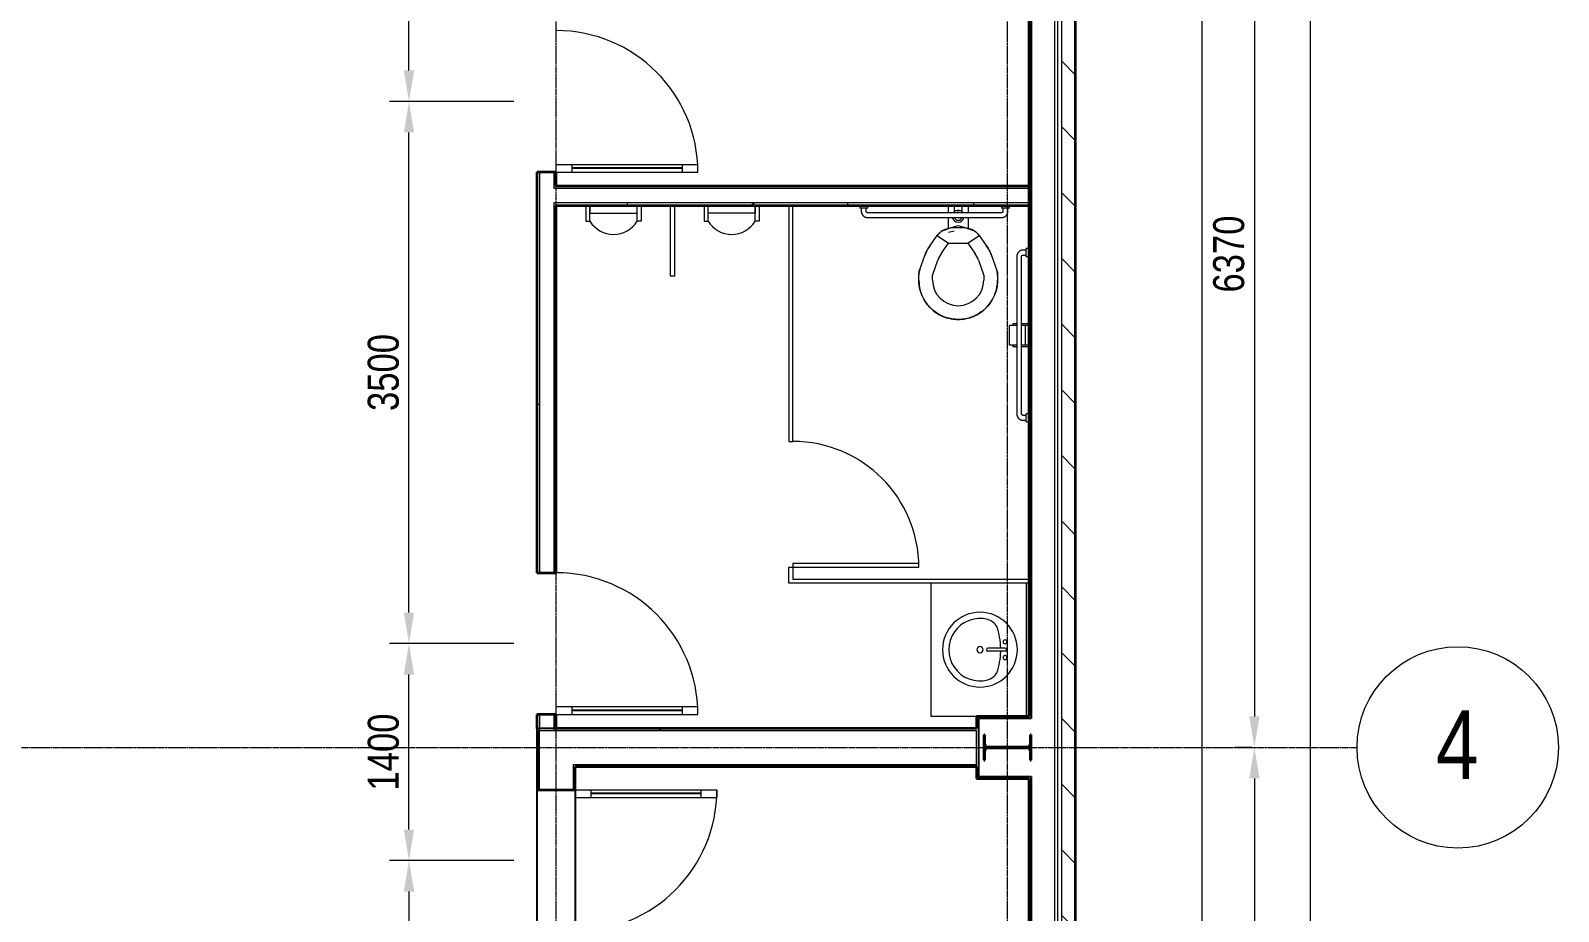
# Model space of a CAD drawing. Header units: millimetres. Extents: x -31954 to 493870, y 99509 to 604061.
# Drawn here: x 283764 to 293626, y 487939 to 493627 of the extents above; entities that cross this region are included whole.
import ezdxf

# ---------------------------------------------------------------- set-up
doc = ezdxf.new("R2010")
doc.units = ezdxf.units.MM
doc.header["$LTSCALE"] = 10
doc.linetypes.add('Center', pattern=[2, 1.25, -0.25, 0.25, -0.25])
for name, color, linetype, lineweight in [('A-ANNOTATIONS', 1, 'Continuous', 9), ('A-DOOR', 1, 'Continuous', 18), ('A-DOOR-GLAZ', 1, 'Continuous', 25), ('A-EQUIPMENT', 6, 'Continuous', 9), ('A-FLOR-CASE', 3, 'Continuous', 9), ('A-HATCH', 9, 'Continuous', 0), ('A-WALL', 2, 'Continuous', 18), ('A-WALL-MBNI', 2, 'Continuous', 9), ('P-SANITARY-FIXTURE', 6, 'Continuous', 9), ('S-COLUMN-STEEL-PLAN', 4, 'Continuous', 50), ('S-COLUMN-STEEL-SECTION', 4, 'Continuous', 25), ('S-FOUNDATION', 1, 'Continuous', 25), ('S-GRID', 6, 'Center', 9)]:
    doc.layers.add(name, color=color, linetype=linetype, lineweight=lineweight)
doc.styles.add('AnnoText', font='arial.ttf', dxfattribs={"width": 0.8, "height": 2})
doc.styles.get("Standard").update_dxf_attribs({"font": 'arial.ttf', "width": 0.8})
pattern_1 = [(270, (271359.46, 491699.52), (203.2, -812.8), [33.528, -576.072, 33.528, -576.072, -3251.2]), (270, (271359.46, 491699.52), (203.2, -812.8), [-1219.2, 33.528, -1185.672, 33.528, -576.072, -1422.4]), (270, (271359.46, 491699.52), (203.2, -812.8), [-3048, 33.528, -372.872, 33.528, -982.472]), (30, (271461.06, 491394.72), (602.3054, 582.3764), [33.528, -576.072, 33.528, -576.072, -3251.2]), (30, (271461.06, 491394.72), (602.3054, 582.3764), [-1219.2, 33.528, -1185.672, 33.528, -576.072, -1422.4]), (30, (271461.06, 491394.72), (602.3054, 582.3764), [-3048, 33.528, -372.872, 33.528, -982.472]), (150, (271867.46, 491293.12), (-805.5054, 230.4236), [33.528, -576.072, 33.528, -576.072, -3251.2]), (150, (271867.46, 491293.12), (-805.5054, 230.4236), [-1219.2, 33.528, -1185.672, 33.528, -576.072, -1422.4]), (150, (271867.46, 491293.12), (-805.5054, 230.4236), [-3048, 33.528, -372.872, 33.528, -982.472])]
pattern_2 = [(315, (271359.46, 491699.52), (212.132, 212.132), [])]

# ---------------------------------------------------------------- blocks, each defined once
blk = doc.blocks.new('M_Single-Glass 1 - 0915 x 2134mm-409327-Ground Floor Level')
at = {"layer": 'A-DOOR', "lineweight": 18}
for p, q in [((406.5, -123), (406.5, -225)), ((457.5, -123), (406.5, -123)), ((457.5, -123), (457.5, -225)), ((406.5, -225), (457.5, -225)), ((406.5, -936), (406.5, -1038)), ((406.5, -936), (457.5, -936)), ((457.5, -936), (457.5, -1038)), ((457.5, -1038), (406.5, -1038))]:
    blk.add_line(p, q, dxfattribs=at)
at = {"layer": 'A-DOOR'}
for p, q in [((406.5, -225), (406.5, -936)), ((457.5, -225), (457.5, -936))]:
    blk.add_line(p, q, dxfattribs=at)
blk.add_arc((457.5, -123), 915, 180, 270, dxfattribs=at)
at = {"layer": 'A-DOOR-GLAZ'}
blk.add_line((432, -936), (432, -225), dxfattribs=at)
blk = doc.blocks.new('Toilet Stall-Accessible-Side-3D w Toilet - 60_ x 95_ Clear-436543-Ground Floor Level')
at = {"layer": 'A-EQUIPMENT'}
for p, q in [((-661.9, -62), (-687.3, -62)), ((-687.3, -62), (-687.3, -1586)), ((-687.3, -62), (-661.9, -62)), ((-661.9, -1586), (-661.9, -62)), ((-661.9, -62), (862.1, -62)), ((-687.3, -1586), (-661.9, -1586)), ((-687.3, -2398.8), (-661.9, -2398.8)), ((-687.3, -2500.4), (-687.3, -2398.8)), ((-661.9, -2373.4), (-661.9, -2398.8)), ((150.9, -2373.4), (-661.9, -2373.4)), ((-661.9, -2398.8), (150.9, -2398.8)), ((-661.9, -2398.8), (-661.9, -2475)), ((150.9, -2398.8), (150.9, -2373.4)), ((862.1, -2500.4), (-687.3, -2500.4)), ((-661.9, -2475), (862.1, -2475)), ((862.1, -2500.4), (862.1, -2475))]:
    blk.add_line(p, q, dxfattribs=at)
blk.add_arc((-661.9, -2398.8), 812.8, 360, 90, dxfattribs=at)
blk = doc.blocks.new('Toilet-Commercial-Wall-3D - 15_ Seat Height-436544-Ground Floor Level')
at = {"layer": 'P-SANITARY-FIXTURE'}
for p, q in [((341.4, -109.6), (341.4, -62)), ((379.5, -62), (379.5, -105.9)), ((430.3, -105.9), (430.3, -62)), ((468.4, -62), (468.4, -109.6)), ((404.9, -195.1), (326.2, -216.2)), ((341.4, -213.9), (341.4, -141.4)), ((483.6, -216.2), (404.9, -195.1)), ((468.4, -141.2), (468.4, -213.9)), ((224.1, -320.5), (269.2, -256)), ((294.2, -231.1), (269.2, -256)), ((269.2, -256), (342.1, -307)), ((269.2, -256), (342.1, -307)), ((360.2, -207), (294.2, -231.1)), ((379.4, -228.2), (341.7, -238.3)), ((449.6, -207), (360.2, -207)), ((515.6, -231.1), (449.6, -207)), ((467.8, -307), (540.6, -256)), ((467.8, -307), (540.6, -256)), ((540.6, -256), (515.6, -231.1)), ((540.6, -256), (585.7, -320.5)), ((157, -477), (190.4, -385.2)), ((296.9, -371.5), (342.1, -307)), ((342.1, -307), (467.8, -307)), ((467.8, -307), (512.9, -371.5)), ((619.4, -385.2), (652.8, -477)), ((240.6, -507.4), (274, -415.6)), ((535.8, -415.6), (569.2, -507.4)), ((150.9, -544.6), (150.9, -511.7)), ((239.8, -544.6), (239.8, -511.7)), ((570, -511.7), (570, -544.6)), ((658.9, -511.7), (658.9, -544.6))]:
    blk.add_line(p, q, dxfattribs=at)
for points in [[(380.8, -141.3), (381.2, -142.3), (381.6, -143.2), (382.1, -144.1), (382.5, -145), (383.1, -145.9), (383.6, -146.8), (384.2, -147.6), (384.8, -148.4), (385.5, -149.2), (386.1, -150), (386.9, -150.7), (387.6, -151.4), (388.4, -152.1), (389.2, -152.7), (390, -153.4), (390.8, -153.9), (391.7, -154.5), (392.6, -155), (393.5, -155.5), (394.4, -155.9), (395.4, -156.3), (396.3, -156.7), (397.3, -157), (398.3, -157.3), (399.3, -157.5), (400.3, -157.7), (401.3, -157.9), (402.3, -158), (403.3, -158.1), (404.4, -158.1), (404.9, -158.2)], [(404.9, -106.9), (403.9, -106.9), (402.9, -107), (401.8, -107.1), (400.8, -107.2), (399.8, -107.4), (398.8, -107.7), (397.8, -107.9), (396.8, -108.2), (395.9, -108.6), (394.9, -108.9), (394, -109.4), (393.1, -109.8)], [(416.3, -109.6), (415.4, -109.2), (414.4, -108.8), (413.5, -108.4), (412.5, -108.1), (411.5, -107.8), (410.5, -107.5), (409.5, -107.3), (408.5, -107.2), (407.5, -107), (406.5, -107), (405.5, -106.9), (404.9, -106.9)], [(404.9, -158.2), (405.9, -158.1), (407, -158.1), (408, -158), (409, -157.8), (410, -157.6), (411, -157.4), (412, -157.2), (413, -156.9), (413.9, -156.5), (414.9, -156.1), (415.8, -155.7), (416.7, -155.3), (417.6, -154.8), (418.5, -154.2), (419.4, -153.7), (420.2, -153.1), (421, -152.5), (421.8, -151.8), (422.6, -151.1), (423.3, -150.4), (424, -149.6), (424.6, -148.9), (425.3, -148.1), (425.9, -147.2), (426.5, -146.4), (427, -145.5), (427.5, -144.6), (428, -143.7), (428.4, -142.8), (428.8, -141.8)], [(269.2, -256), (271.6, -252.8), (274.2, -249.6), (276.8, -246.5), (279.6, -243.5), (282.5, -240.7), (285.5, -237.9), (288.6, -235.3), (291.8, -232.8), (295.1, -230.5), (298.5, -228.2), (302, -226.1), (305.5, -224.2), (309.2, -222.4), (312.9, -220.7), (316.7, -219.2), (320.5, -217.9), (324.4, -216.7), (326.2, -216.2)], [(483.6, -216.2), (487.6, -217.3), (491.4, -218.6), (495.2, -220), (498.9, -221.6), (502.6, -223.4), (506.2, -225.2), (509.7, -227.3), (513.2, -229.4), (516.5, -231.7), (519.8, -234.2), (522.9, -236.7), (526, -239.4), (528.9, -242.2), (531.8, -245.1), (534.5, -248.2), (537.1, -251.3), (539.5, -254.5), (540.6, -256)], [(190.4, -385.2), (194.5, -374.7), (198.9, -364.5), (203.8, -354.4), (209, -344.5), (214.7, -334.9), (220.7, -325.5), (224.1, -320.5)], [(585.7, -320.5), (591.9, -329.7), (597.8, -339.3), (603.2, -349), (608.3, -359), (613, -369.1), (617.2, -379.5), (619.4, -385.2)], [(150.9, -511.7), (151, -507.7), (151.2, -503.6), (151.6, -499.6), (152.2, -495.5), (152.9, -491.5), (153.8, -487.6), (154.9, -483.6), (156.1, -479.8), (157, -477)], [(652.8, -477), (654.1, -480.8), (655.2, -484.7), (656.2, -488.6), (657.1, -492.6), (657.8, -496.6), (658.3, -500.7), (658.7, -504.7), (658.9, -508.8), (658.9, -511.7)], [(166.2, -631.5), (162.9, -621.9), (160, -612.1), (157.5, -602.3), (155.4, -592.3), (153.7, -582.3), (152.4, -572.2), (151.5, -562.1), (151, -552), (150.9, -544.6)], [(658.9, -544.6), (658.7, -554.8), (658.1, -564.9), (657.1, -575), (655.7, -585.1), (653.8, -595.1), (651.6, -605), (649, -614.8), (646, -624.5), (643.6, -631.5)], [(225.3, -724.2), (218.3, -716.9), (211.5, -709.3), (205.1, -701.4), (199, -693.3), (193.2, -684.9), (187.8, -676.4), (182.7, -667.6), (177.9, -658.6), (173.5, -649.4), (169.5, -640.1), (166.2, -631.5)], [(643.6, -631.5), (639.9, -640.9), (635.9, -650.3), (631.5, -659.4), (626.7, -668.4), (621.6, -677.2), (616.1, -685.7), (610.3, -694.1), (604.1, -702.1), (597.7, -710), (590.9, -717.6), (584.5, -724.2)], [(318, -783.3), (308.6, -779.6), (299.2, -775.6), (290.1, -771.2), (281.1, -766.4), (272.3, -761.3), (263.8, -755.8), (255.5, -750), (247.4, -743.8), (239.5, -737.4), (231.9, -730.6), (225.3, -724.2)], [(404.9, -798.6), (394.7, -798.4), (384.6, -797.8), (374.5, -796.8), (364.4, -795.4), (354.4, -793.5), (344.5, -791.3), (334.7, -788.7), (325, -785.7), (318, -783.3)], [(491.8, -783.3), (482.2, -786.6), (472.4, -789.5), (462.6, -792), (452.6, -794.1), (442.6, -795.8), (432.6, -797.1), (422.4, -798), (412.3, -798.5), (404.9, -798.6)], [(584.5, -724.2), (577.2, -731.2), (569.6, -738), (561.7, -744.4), (553.6, -750.5), (545.2, -756.3), (536.7, -761.7), (527.9, -766.8), (518.9, -771.6), (509.7, -776), (500.4, -780), (491.8, -783.3)]]:
    blk.add_lwpolyline(points, dxfattribs=at)
for centre, radius, start, end in [((404.9, -132.5), 38.1, 38.3043, 141.6957), ((404.9, -132.5), 38.1, 193.92083, 346.42836), ((404.9, -132.5), 25.6, 203.67534, 210.16322), ((404.9, -132.5), 25.6, 79.01083, 90), ((404.9, -132.5), 25.6, 334.34156, 340.05828), ((352.5, -314.3), 101.6, 105, 125), ((457.4, -314.3), 101.6, 55, 75), ((453, -480.7), 279.4, 145, 160), ((453, -480.7), 190.5, 145, 160), ((356.8, -480.7), 190.5, 20, 35), ((356.8, -480.7), 279.4, 20, 35), ((252.5, -511.7), 101.6, 160, 180), ((557.3, -511.7), 101.6, 0, 20), ((404.9, -544.6), 254, 180, 270), ((404.9, -544.6), 254, 180, 190.47326), ((252.5, -511.7), 12.7, 160, 180), ((404.9, -544.6), 165.1, 180, 270), ((404.9, -544.6), 254, 270, 0), ((404.9, -544.6), 165.1, 270, 0), ((557.3, -511.7), 12.7, 0, 20), ((404.9, -544.6), 254, 349.52674, 0), ((404.9, -544.6), 254, 194.16435, 200), ((404.9, -544.6), 254, 200, 201.17298), ((404.9, -544.6), 254, 209.16376, 213.09203), ((404.9, -544.6), 254, 326.90797, 330.83624), ((404.9, -544.6), 254, 338.82702, 340), ((404.9, -544.6), 254, 340, 345.83565), ((404.9, -544.6), 254, 236.90797, 240.83624), ((404.9, -544.6), 254, 248.82702, 250), ((404.9, -544.6), 254, 250, 255.83565), ((404.9, -544.6), 254, 284.16435, 290), ((404.9, -544.6), 254, 290, 291.17298), ((404.9, -544.6), 254, 299.16376, 303.09203), ((404.9, -544.6), 254, 259.33036, 270), ((404.9, -544.6), 254, 270, 280.66964)]:
    blk.add_arc(centre, radius, start, end, dxfattribs=at)
blk = doc.blocks.new('Dispencer-Toilet Paper-2D - Dispencer-Toilet Paper-2D-436545-Ground Floor Level')
at = {"layer": 'A-EQUIPMENT'}
for p, q in [((-127, -901.7), (-127, -774.7)), ((-79.375, -774.7), (-127, -774.7)), ((-101.6, -774.7), (-101.6, -762)), ((-101.6, -762), (-79.375, -762)), ((-47.625, -762), (0, -762)), ((0, -774.7), (-47.625, -774.7)), ((-25.4, -774.7), (-25.4, -901.7)), ((-79.375, -901.7), (-127, -901.7)), ((-101.6, -914.4), (-101.6, -901.7)), ((-79.375, -914.4), (-101.6, -914.4)), ((0, -901.7), (-47.625, -901.7)), ((0, -914.4), (-47.625, -914.4))]:
    blk.add_line(p, q, dxfattribs=at)
blk = doc.blocks.new('Grab Bar-3D - Grab Bar-3D-436546-Ground Floor Level')
at = {"layer": 'A-EQUIPMENT'}
for p, q in [((-1092.2, 0), (-1092.2, -19.1)), ((-1041.4, -19.1), (-1041.4, 0)), ((-177.8, 0), (-177.8, -19.1)), ((-127, -19.1), (-127, 0)), ((-1041.4, -19.1), (-1092.2, -19.1)), ((-1082.7, -19.1), (-1082.7, -38.1)), ((-1050.9, -38.1), (-1050.9, -19.1)), ((-177.8, -47.6), (-1041.4, -47.6)), ((-1041.4, -79.4), (-177.8, -79.4)), ((-127, -19.1), (-177.8, -19.1)), ((-168.3, -19.1), (-168.3, -38.1)), ((-136.5, -38.1), (-136.5, -19.1)), ((-19.1, -288.9), (-38.1, -288.9)), ((-19.1, -330.2), (-19.1, -279.4)), ((0, -279.4), (-19.1, -279.4)), ((0, -279.4), (0, -330.2)), ((-79.4, -330.2), (-79.4, -1346.2)), ((-47.6, -1346.2), (-47.6, -330.2)), ((-38.1, -320.7), (-19.1, -320.7)), ((-19.1, -330.2), (0, -330.2)), ((-19.1, -1355.7), (-38.1, -1355.7)), ((-19.1, -1397), (-19.1, -1346.2)), ((0, -1346.2), (-19.1, -1346.2)), ((0, -1346.2), (0, -1397)), ((-38.1, -1387.5), (-19.1, -1387.5)), ((-19.1, -1397), (0, -1397))]:
    blk.add_line(p, q, dxfattribs=at)
for points in [[(-1082.7, -38.1), (-1082.6, -39.8), (-1082.5, -41.4), (-1082.4, -43), (-1082.1, -44.7), (-1081.9, -46.3), (-1081.5, -47.9), (-1081.1, -49.5), (-1080.6, -51.1), (-1080, -52.6), (-1079.4, -54.2), (-1078.7, -55.7), (-1078, -57.2), (-1077.2, -58.6), (-1076.4, -60), (-1075.5, -61.4), (-1074.5, -62.7), (-1073.5, -64.1), (-1072.4, -65.3), (-1071.3, -66.5), (-1070.2, -67.7), (-1068.9, -68.8), (-1067.7, -69.9), (-1066.4, -70.9), (-1065.1, -71.9), (-1063.7, -72.8), (-1062.3, -73.7), (-1060.9, -74.5), (-1059.4, -75.3), (-1057.9, -75.9), (-1056.4, -76.6), (-1054.8, -77.1), (-1053.2, -77.6), (-1051.6, -78.1), (-1050, -78.5), (-1048.4, -78.8), (-1046.8, -79), (-1045.1, -79.2), (-1043.5, -79.3), (-1041.8, -79.4), (-1041.4, -79.4)], [(-1041.4, -47.6), (-1041.8, -47.6), (-1042.2, -47.6), (-1042.5, -47.6), (-1042.9, -47.5), (-1043.3, -47.4), (-1043.7, -47.4), (-1044, -47.3), (-1044.4, -47.1), (-1044.8, -47), (-1045.1, -46.9), (-1045.5, -46.7), (-1045.8, -46.5), (-1046.1, -46.4), (-1046.5, -46.2), (-1046.8, -46), (-1047.1, -45.7), (-1047.4, -45.5), (-1047.7, -45.3), (-1048, -45), (-1048.2, -44.7), (-1048.5, -44.5), (-1048.7, -44.2), (-1049, -43.9), (-1049.2, -43.6), (-1049.4, -43.2), (-1049.6, -42.9), (-1049.8, -42.6), (-1050, -42.2), (-1050.1, -41.9), (-1050.3, -41.6), (-1050.4, -41.2), (-1050.5, -40.8), (-1050.6, -40.5), (-1050.7, -40.1), (-1050.8, -39.7), (-1050.8, -39.3), (-1050.9, -39), (-1050.9, -38.6), (-1050.9, -38.2), (-1050.9, -38.1)], [(-177.8, -79.4), (-176.1, -79.3), (-174.5, -79.2), (-172.9, -79.1), (-171.2, -78.8), (-169.6, -78.6), (-168, -78.2), (-166.4, -77.8), (-164.8, -77.3), (-163.3, -76.7), (-161.7, -76.1), (-160.2, -75.4), (-158.7, -74.7), (-157.3, -73.9), (-155.9, -73.1), (-154.5, -72.2), (-153.2, -71.2), (-151.8, -70.2), (-150.6, -69.1), (-149.4, -68), (-148.2, -66.9), (-147.1, -65.6), (-146, -64.4), (-145, -63.1), (-144, -61.8), (-143.1, -60.4), (-142.2, -59), (-141.4, -57.6), (-140.6, -56.1), (-140, -54.6), (-139.3, -53.1), (-138.8, -51.5), (-138.3, -49.9), (-137.8, -48.3), (-137.4, -46.7), (-137.1, -45.1), (-136.9, -43.5), (-136.7, -41.8), (-136.6, -40.2), (-136.5, -38.5), (-136.5, -38.1)], [(-168.3, -38.1), (-168.3, -38.5), (-168.3, -38.9), (-168.3, -39.2), (-168.4, -39.6), (-168.5, -40), (-168.5, -40.4), (-168.6, -40.7), (-168.8, -41.1), (-168.9, -41.5), (-169, -41.8), (-169.2, -42.2), (-169.4, -42.5), (-169.5, -42.8), (-169.7, -43.2), (-169.9, -43.5), (-170.2, -43.8), (-170.4, -44.1), (-170.6, -44.4), (-170.9, -44.7), (-171.2, -44.9), (-171.4, -45.2), (-171.7, -45.4), (-172, -45.7), (-172.3, -45.9), (-172.7, -46.1), (-173, -46.3), (-173.3, -46.5), (-173.7, -46.7), (-174, -46.8), (-174.3, -47), (-174.7, -47.1), (-175.1, -47.2), (-175.4, -47.3), (-175.8, -47.4), (-176.2, -47.5), (-176.6, -47.5), (-176.9, -47.6), (-177.3, -47.6), (-177.7, -47.6), (-177.8, -47.6)], [(-38.1, -288.9), (-39.8, -289), (-41.4, -289.1), (-43, -289.2), (-44.7, -289.5), (-46.3, -289.7), (-47.9, -290.1), (-49.5, -290.5), (-51.1, -291), (-52.6, -291.6), (-54.2, -292.2), (-55.7, -292.9), (-57.2, -293.6), (-58.6, -294.4), (-60, -295.2), (-61.4, -296.1), (-62.7, -297.1), (-64.1, -298.1), (-65.3, -299.2), (-66.5, -300.3), (-67.7, -301.4), (-68.8, -302.7), (-69.9, -303.9), (-70.9, -305.2), (-71.9, -306.5), (-72.8, -307.9), (-73.7, -309.3), (-74.5, -310.7), (-75.3, -312.2), (-75.9, -313.7), (-76.6, -315.2), (-77.1, -316.8), (-77.6, -318.4), (-78.1, -320), (-78.5, -321.6), (-78.8, -323.2), (-79, -324.8), (-79.2, -326.5), (-79.3, -328.1), (-79.4, -329.8), (-79.4, -330.2)], [(-47.6, -330.2), (-47.6, -329.8), (-47.6, -329.4), (-47.6, -329.1), (-47.5, -328.7), (-47.4, -328.3), (-47.4, -327.9), (-47.3, -327.6), (-47.1, -327.2), (-47, -326.8), (-46.9, -326.5), (-46.7, -326.1), (-46.5, -325.8), (-46.4, -325.5), (-46.2, -325.1), (-46, -324.8), (-45.7, -324.5), (-45.5, -324.2), (-45.3, -323.9), (-45, -323.6), (-44.7, -323.4), (-44.5, -323.1), (-44.2, -322.9), (-43.9, -322.6), (-43.6, -322.4), (-43.2, -322.2), (-42.9, -322), (-42.6, -321.8), (-42.2, -321.6), (-41.9, -321.5), (-41.6, -321.3), (-41.2, -321.2), (-40.8, -321.1), (-40.5, -321), (-40.1, -320.9), (-39.7, -320.8), (-39.3, -320.8), (-39, -320.7), (-38.6, -320.7), (-38.2, -320.7), (-38.1, -320.7)], [(-79.4, -1346.2), (-79.3, -1347.9), (-79.2, -1349.5), (-79.1, -1351.1), (-78.8, -1352.8), (-78.6, -1354.4), (-78.2, -1356), (-77.8, -1357.6), (-77.3, -1359.2), (-76.7, -1360.7), (-76.1, -1362.3), (-75.4, -1363.8), (-74.7, -1365.3), (-73.9, -1366.7), (-73.1, -1368.1), (-72.2, -1369.5), (-71.2, -1370.8), (-70.2, -1372.2), (-69.1, -1373.4), (-68, -1374.6), (-66.9, -1375.8), (-65.6, -1376.9), (-64.4, -1378), (-63.1, -1379), (-61.8, -1380), (-60.4, -1380.9), (-59, -1381.8), (-57.6, -1382.6), (-56.1, -1383.4), (-54.6, -1384), (-53.1, -1384.7), (-51.5, -1385.2), (-49.9, -1385.7), (-48.3, -1386.2), (-46.7, -1386.6), (-45.1, -1386.9), (-43.5, -1387.1), (-41.8, -1387.3), (-40.2, -1387.4), (-38.5, -1387.5), (-38.1, -1387.5)], [(-38.1, -1355.7), (-38.5, -1355.7), (-38.9, -1355.7), (-39.2, -1355.7), (-39.6, -1355.6), (-40, -1355.5), (-40.4, -1355.5), (-40.7, -1355.4), (-41.1, -1355.2), (-41.5, -1355.1), (-41.8, -1355), (-42.2, -1354.8), (-42.5, -1354.6), (-42.8, -1354.5), (-43.2, -1354.3), (-43.5, -1354.1), (-43.8, -1353.8), (-44.1, -1353.6), (-44.4, -1353.4), (-44.7, -1353.1), (-44.9, -1352.8), (-45.2, -1352.6), (-45.4, -1352.3), (-45.7, -1352), (-45.9, -1351.7), (-46.1, -1351.3), (-46.3, -1351), (-46.5, -1350.7), (-46.7, -1350.3), (-46.8, -1350), (-47, -1349.7), (-47.1, -1349.3), (-47.2, -1348.9), (-47.3, -1348.6), (-47.4, -1348.2), (-47.5, -1347.8), (-47.5, -1347.4), (-47.6, -1347.1), (-47.6, -1346.7), (-47.6, -1346.3), (-47.6, -1346.2)]]:
    blk.add_lwpolyline(points, dxfattribs=at)
blk = doc.blocks.new('Urinal Screen-3D w Urinal - 30_ O_C_-437873-Ground Floor Level')
at = {"layer": 'A-EQUIPMENT'}
for p, q in [((-12.7, 62), (-12.7, 519.2)), ((-12.7, 519.2), (12.7, 519.2)), ((12.7, 519.2), (12.7, 62)), ((12.7, 62), (-12.7, 62))]:
    blk.add_line(p, q, dxfattribs=at)
blk = doc.blocks.new('Urinal-Wall-3D - Urinal-Wall-3D-436667-Ground Floor Level')
at = {"layer": 'P-SANITARY-FIXTURE'}
for p, q in [((-286.9, 62), (-286.9, 163.6)), ((-286.9, 163.6), (-261.5, 163.6)), ((-261.5, 163.6), (-261.5, 62)), ((43.3, 112.8), (-261.5, 112.8)), ((-261.5, 112.8), (-261.5, 62)), ((69.2, 163.6), (43.3, 163.6)), ((43.3, 163.6), (43.3, 62)), ((43.3, 62), (43.3, 112.8)), ((69.2, 62), (69.2, 163.6)), ((-261.5, 62), (-286.9, 62)), ((-261.5, 62), (43.3, 62)), ((43.3, 62), (69.2, 62))]:
    blk.add_line(p, q, dxfattribs=at)
blk.add_arc((-109.1, 72), 177.8, 31.00272, 148.99728, dxfattribs=at)
blk = doc.blocks.new('Urinal-Wall-3D - Urinal-Wall-3D-437891-Ground Floor Level')
at = {"layer": 'P-SANITARY-FIXTURE'}
for p, q in [((-286.9, -62), (-286.9, -163.6)), ((-261.5, -62), (-286.9, -62)), ((-261.5, -112.8), (-261.5, -62)), ((-261.5, -62), (43.3, -62)), ((-261.5, -163.6), (-261.5, -62)), ((43.3, -62), (43.3, -112.8)), ((43.3, -163.6), (43.3, -62)), ((43.3, -62), (69.2, -62)), ((69.2, -62), (69.2, -163.6)), ((-286.9, -163.6), (-261.5, -163.6)), ((43.3, -112.8), (-261.5, -112.8)), ((69.2, -163.6), (43.3, -163.6))]:
    blk.add_line(p, q, dxfattribs=at)
blk.add_arc((-109.1, -72), 177.8, 211.00272, 328.99728, dxfattribs=at)
blk = doc.blocks.new('M_Single-Glass 1 - 0915 x 2134mm-437948-Ground Floor Level')
at = {"layer": 'A-DOOR', "lineweight": 18}
for p, q in [((406.5, 875), (406.5, 977)), ((457.5, 977), (406.5, 977)), ((457.5, 875), (457.5, 977)), ((406.5, 875), (457.5, 875)), ((406.5, 164), (457.5, 164)), ((406.5, 62), (406.5, 164)), ((457.5, 62), (457.5, 164)), ((457.5, 62), (406.5, 62))]:
    blk.add_line(p, q, dxfattribs=at)
at = {"layer": 'A-DOOR'}
for p, q in [((406.5, 164), (406.5, 875)), ((457.5, 164), (457.5, 875))]:
    blk.add_line(p, q, dxfattribs=at)
blk.add_arc((457.5, 62), 915, 90, 180, dxfattribs=at)
at = {"layer": 'A-DOOR-GLAZ'}
blk.add_line((432, 875), (432, 164), dxfattribs=at)
blk = doc.blocks.new('Counter Top w Sinks-3D-1 - 48_-443919-Ground Floor Level')
at = {"layer": 'A-FLOR-CASE'}
for p, q in [((-255.6, 785), (-1116.1, 785)), ((-1116.1, 785), (-1116.1, 150)), ((-255.6, 150), (-255.6, 785)), ((-255.6, 169), (-1116.1, 169))]:
    blk.add_line(p, q, dxfattribs=at)
blk = doc.blocks.new('Sink Vanity-Round - 19_ x 19_-357081-Ground Floor Level')
at = {"layer": 'P-SANITARY-FIXTURE'}
for p, q in [((87.1, 247.1), (87.1, 136.3)), ((106.2, 247.1), (106.2, 136.3))]:
    blk.add_line(p, q, dxfattribs=at)
for centre, radius, start, end in [((96.7, 85.2), 241.3, 360, 180), ((96.7, -233), 452.3, 91.20673, 109.20864), ((45.9, 247.1), 12.7, 360, 180), ((45.9, 247.1), 12.7, 180, 360), ((96.7, 247.1), 9.52, 360, 180), ((96.7, -233), 452.3, 70.79136, 88.79327), ((147.5, 247.1), 12.7, 360, 180), ((147.5, 247.1), 12.7, 180, 360), ((96.7, 85.2), 201.4, 165.30711, 14.69289), ((1.4, 104.3), 104.5, 120.79274, 162.19039), ((96.7, 85.2), 20.6, 360, 180), ((96.7, 136.3), 9.52, 180, 360), ((191.9, 104.3), 104.5, 17.80961, 59.20726), ((96.7, 85.2), 241.3, 180, 360), ((96.7, 85.2), 20.6, 180, 360)]:
    blk.add_arc(centre, radius, start, end, dxfattribs=at)
blk = doc.blocks.new('Grid - M_Grid Head - Circle-10837-Second Floor Level')
at = {"layer": 'S-GRID', "linetype": 'Continuous'}
blk.add_circle((0, 0), 6.5, dxfattribs=at)

msp = doc.modelspace()

# ---------------------------------------------------------------- hatches: boundary and pattern name
at = {"layer": 'A-HATCH', "lineweight": 9}
h = msp.add_hatch(dxfattribs=at)
h.set_pattern_fill('FP_1', color=256, angle=-90, style=0, pattern_type=2)
h.set_pattern_definition(pattern_1)
h.paths.add_polyline_path([(290209.9, 489288.7), (290222.9, 489288.7), (290222.9, 492514.2), (290209.9, 492514.2), (290209.9, 490260.8)], flags=0)
h.paths.add_polyline_path([(290209.9, 492606.2), (290222.9, 492606.2), (290222.9, 495181.7), (290209.9, 495181.7), (290209.9, 492622.2)], flags=0)
h.paths.add_polyline_path([(290209.9, 495555.7), (290222.9, 495555.7), (290222.9, 501556.7), (290209.9, 501556.7), (290209.9, 495568.7)], flags=0)
h.paths.add_polyline_path([(290209.9, 501943.7), (290209.9, 501930.7), (290222.9, 501930.7), (290222.9, 508628.7), (290209.9, 508628.7), (290209.9, 502688)], flags=0)
h = msp.add_hatch(dxfattribs=at)
h.set_pattern_fill('FP_2', color=256, angle=-90, style=0, pattern_type=2)
h.set_pattern_definition(pattern_2)
h.paths.add_polyline_path([(290419.9, 489288.7), (290509.9, 489288.7), (290509.9, 508628.7), (290419.9, 508628.7), (290419.9, 490260.8)], flags=0)
h = msp.add_hatch(dxfattribs=at)
h.set_pattern_fill('FP_1', color=256, angle=-90, style=0, pattern_type=2)
h.set_pattern_definition(pattern_1)
h.paths.add_polyline_path([(287033.2, 489121.7), (287049.2, 489121.7), (287049.2, 489211.2), (287033.2, 489211.2)], flags=0)
h.paths.add_polyline_path([(287033.2, 490126.2), (287049.2, 490126.2), (287049.2, 492711.7), (287033.2, 492711.7), (287033.2, 490260.8)], flags=0)
h.paths.add_polyline_path([(287033.2, 493626.7), (287049.2, 493626.7), (287049.2, 495520.2), (287033.2, 495520.2), (287033.2, 495231.6)], flags=0)
h.paths.add_polyline_path([(287033.2, 496435.2), (287049.2, 496435.2), (287049.2, 501819.7), (287033.2, 501819.7), (287033.2, 500202.5)], flags=0)
h = msp.add_hatch(dxfattribs=at)
h.set_pattern_fill('FP_1', color=256, angle=-90, style=0, pattern_type=2)
h.set_pattern_definition(pattern_1)
h.paths.add_polyline_path([(287141.2, 489121.7), (287157.2, 489121.7), (287157.2, 489211.2), (287141.2, 489211.2)], flags=0)
h.paths.add_polyline_path([(287141.2, 490126.2), (287157.2, 490126.2), (287157.2, 492514.2), (287141.2, 492514.2), (287141.2, 490260.8)], flags=0)
h.paths.add_polyline_path([(287141.2, 492606.2), (287157.2, 492606.2), (287157.2, 492711.7), (287141.2, 492711.7)], flags=0)
h.paths.add_polyline_path([(287141.2, 493626.7), (287157.2, 493626.7), (287157.2, 495322.7), (287141.2, 495322.7), (287141.2, 495231.6)], flags=0)
h.paths.add_polyline_path([(287141.2, 495414.7), (287157.2, 495414.7), (287157.2, 495520.2), (287141.2, 495520.2)], flags=0)
h.paths.add_polyline_path([(287141.2, 496435.2), (287157.2, 496435.2), (287157.2, 501819.7), (287141.2, 501819.7), (287141.2, 500202.5)], flags=0)
h = msp.add_hatch(dxfattribs=at)
h.set_pattern_fill('FP_1', color=256, angle=-90, style=0, pattern_type=2)
h.set_pattern_definition(pattern_1)
h.paths.add_polyline_path([(287157.2, 492498.2), (290209.9, 492498.2), (290209.9, 492514.2), (287157.2, 492514.2)], flags=0)
h = msp.add_hatch(dxfattribs=at)
h.set_pattern_fill('FP_1', color=256, angle=-90, style=0, pattern_type=2)
h.set_pattern_definition(pattern_1)
h.paths.add_polyline_path([(290209.9, 482823.7), (290209.9, 482810.7), (290222.9, 482810.7), (290222.9, 488811.7), (290209.9, 488811.7), (290209.9, 485289.9)], flags=0)
h.paths.add_polyline_path([(290209.9, 489198.7), (290209.9, 489185.7), (290222.9, 489185.7), (290222.9, 489288.7), (290209.9, 489288.7)], flags=0)
h = msp.add_hatch(dxfattribs=at)
h.set_pattern_fill('FP_2', color=256, angle=-90, style=0, pattern_type=2)
h.set_pattern_definition(pattern_2)
h.paths.add_polyline_path([(290419.9, 482273.7), (290419.9, 482183.7), (290509.9, 482183.7), (290509.9, 489288.7), (290419.9, 489288.7), (290419.9, 482493.8)], flags=0)
h = msp.add_hatch(dxfattribs=at)
h.set_pattern_fill('FP_1', color=256, angle=-90, style=0, pattern_type=2)
h.set_pattern_definition(pattern_1)
h.paths.add_polyline_path([(289869.9, 489198.7), (289869.9, 488798.7), (290209.9, 488798.7), (290209.9, 488811.7), (289882.9, 488811.7), (289882.9, 489185.7), (290209.9, 489185.7), (290209.9, 489198.7), (290154.2, 489198.7)], flags=0)
h = msp.add_hatch(dxfattribs=at)
h.set_pattern_fill('FP_1', color=256, angle=-90, style=0, pattern_type=2)
h.set_pattern_definition(pattern_1)
h.paths.add_polyline_path([(287033.9, 482483.7), (287046.9, 482483.7), (287046.9, 487810.7), (287033.9, 487810.7), (287033.9, 485289.9)], flags=0)
h.paths.add_polyline_path([(287033.9, 488725.7), (287046.9, 488725.7), (287046.9, 489108.7), (287033.9, 489121.7), (287033.9, 489108.7)], flags=0)
h = msp.add_hatch(dxfattribs=at)
h.set_pattern_fill('FP_1', color=256, angle=-90, style=0, pattern_type=2)
h.set_pattern_definition(pattern_1)
h.paths.add_polyline_path([(287033.9, 489121.7), (287046.9, 489108.7), (287049.2, 489108.7), (287049.2, 489121.7)], flags=0)
h.paths.add_polyline_path([(287141.2, 489108.7), (289869.9, 489108.7), (289869.9, 489121.7), (287141.2, 489121.7)], flags=0)
h = msp.add_hatch(dxfattribs=at)
h.set_pattern_fill('FP_1', color=256, angle=-90, style=0, pattern_type=2)
h.set_pattern_definition(pattern_1)
h.paths.add_polyline_path([(287266.9, 482483.7), (287266.9, 482470.7), (287279.9, 482470.7), (287279.9, 487810.7), (287266.9, 487810.7), (287266.9, 485289.9)], flags=0)
h.paths.add_polyline_path([(287266.9, 488725.7), (287279.9, 488725.7), (287279.9, 488875.7), (287266.9, 488888.7)], flags=0)
h = msp.add_hatch(dxfattribs=at)
h.set_pattern_fill('FP_1', color=256, angle=-90, style=0, pattern_type=2)
h.set_pattern_definition(pattern_1)
h.paths.add_polyline_path([(287266.9, 488888.7), (287279.9, 488875.7), (289869.9, 488875.7), (289869.9, 488888.7), (287875.4, 488888.7)], flags=0)
at = {"layer": 'S-COLUMN-STEEL-PLAN'}
h = msp.add_hatch(dxfattribs=at)
h.set_pattern_fill('FP_19', color=256, angle=-90, style=0, pattern_type=2)
h.set_pattern_definition([(315, (271359.46, 491699.52), (247.4874, 247.4874), []), (315, (271734.46, 491699.52), (247.4874, 247.4874), [])])
h.paths.add_polyline_path([(289916.9, 489080.7), (289916.9, 488916.7), (289924.3, 488916.7), (289924.3, 488979.6), (289929.2, 488991.4), (289940.9, 488996.2), (290198.9, 488996.2), (290210.6, 488991.4), (290215.5, 488979.6), (290215.5, 488916.7), (290222.9, 488916.7), (290222.9, 489080.7), (290215.5, 489080.7), (290215.5, 489017.8), (290210.6, 489006.1), (290198.9, 489001.2), (289940.9, 489001.2), (289929.2, 489006.1), (289924.3, 489018.1), (289924.3, 489080.7)], flags=0)

# ---------------------------------------------------------------- linework, layer by layer
at = {"layer": 'A-ANNOTATIONS'}
for p, q in [((292026.7, 482383.7), (292026.7, 509928.7)), ((291325, 508428.7), (291325, 482383.7)), ((286207, 493369.2), (286207, 495777.7)), ((291663.7, 495168.7), (291663.7, 489198.7)), ((286883.2, 493169.2), (286082, 493169.2)), ((286883.2, 493169.2), (286082, 493169.2)), ((286207, 489868.7), (286207, 492969.2)), ((286883.2, 489668.7), (286082, 489668.7)), ((286883.2, 489668.7), (286082, 489668.7)), ((286207, 488468.2), (286207, 489468.7)), ((291647.8, 488998.7), (291538.7, 488998.7)), ((291647.8, 488998.7), (291538.7, 488998.7)), ((291663.7, 488798.7), (291663.7, 482823.7)), ((286883.9, 488268.2), (286082, 488268.2)), ((286883.9, 488268.2), (286082, 488268.2)), ((286207, 488068.2), (286207, 482823.7))]:
    msp.add_line(p, q, dxfattribs=at)
for points in [[(286173.7, 493369.2), (286240.3, 493369.2), (286207, 493169.2)], [(286173.7, 492969.2), (286240.3, 492969.2), (286207, 493169.2)], [(286173.7, 489868.7), (286240.3, 489868.7), (286207, 489668.7)], [(286173.7, 489468.7), (286240.3, 489468.7), (286207, 489668.7)], [(291630.4, 489198.7), (291697, 489198.7), (291663.7, 488998.7)], [(291630.4, 488798.7), (291697, 488798.7), (291663.7, 488998.7)], [(286173.7, 488468.2), (286240.3, 488468.2), (286207, 488268.2)], [(286173.7, 488068.2), (286240.3, 488068.2), (286207, 488268.2)]]:
    msp.add_solid(points, dxfattribs=at)
at = {"layer": 'A-WALL', "lineweight": 35}
for p, q in [((290509.9, 482183.7), (290509.9, 510128.7)), ((290209.9, 489198.7), (290209.9, 495168.7)), ((287157.2, 492711.7), (287033.2, 492711.7)), ((287033.2, 492711.7), (287033.2, 490126.2)), ((287157.2, 492622.2), (287157.2, 492711.7)), ((290209.9, 492622.2), (287157.2, 492622.2)), ((287157.2, 490126.2), (287157.2, 492498.2)), ((287157.2, 492498.2), (290209.9, 492498.2)), ((287033.2, 490126.2), (287157.2, 490126.2)), ((287157.2, 489211.2), (287033.2, 489211.2)), ((287033.2, 489211.2), (287033.2, 489121.7)), ((287157.2, 489121.7), (287157.2, 489211.2)), ((290209.9, 489198.7), (289869.9, 489198.7)), ((289869.9, 489198.7), (289869.9, 489121.7)), ((287033.2, 489121.7), (287033.9, 489121.7)), ((287033.9, 489121.7), (287033.9, 488725.7)), ((289869.9, 489121.7), (287157.2, 489121.7)), ((287279.9, 488725.7), (287279.9, 488875.7)), ((287279.9, 488875.7), (289869.9, 488875.7)), ((289869.9, 488875.7), (289869.9, 488798.7)), ((289869.9, 488798.7), (290209.9, 488798.7)), ((290209.9, 482828.5), (290209.9, 488798.7)), ((287033.9, 488725.7), (287279.9, 488725.7))]:
    msp.add_line(p, q, dxfattribs=at)
at = {"layer": 'A-WALL'}
for p, q in [((290374.9, 482318.7), (290374.9, 509993.7)), ((290394.9, 482298.7), (290394.9, 510013.7)), ((290419.9, 482273.7), (290419.9, 510038.7)), ((290222.9, 492606.2), (290222.9, 495181.7)), ((287049.2, 492711.7), (287049.2, 490126.2)), ((287141.2, 492711.7), (287141.2, 492606.2)), ((290222.9, 492606.2), (287141.2, 492606.2)), ((287141.2, 492514.2), (287141.2, 490126.2)), ((290222.9, 492514.2), (287141.2, 492514.2)), ((290222.9, 489185.7), (290222.9, 492514.2)), ((287049.2, 489211.2), (287049.2, 489108.7)), ((287141.2, 489211.2), (287141.2, 489108.7)), ((289882.9, 489185.7), (290222.9, 489185.7)), ((289882.9, 489185.7), (289882.9, 488811.7)), ((287033.9, 489121.7), (287049.2, 489121.7)), ((287046.9, 489108.7), (287046.9, 488725.7)), ((287046.9, 489108.7), (289869.9, 489108.7)), ((287141.2, 489121.7), (287157.2, 489121.7)), ((289869.9, 488875.7), (289869.9, 489108.7)), ((287266.9, 488888.7), (287266.9, 488725.7)), ((287266.9, 488888.7), (289869.9, 488888.7)), ((289882.9, 488811.7), (290222.9, 488811.7)), ((290222.9, 482810.7), (290222.9, 488811.7))]:
    msp.add_line(p, q, dxfattribs=at)
at = {"layer": 'A-WALL-MBNI'}
msp.add_line((289869.9, 488875.7), (289869.9, 489108.7), dxfattribs=at)
at = {"layer": 'S-COLUMN-STEEL-PLAN', "lineweight": 35}
for p, q in [((289924.3, 489080.7), (289916.9, 489080.7)), ((289916.9, 489080.7), (289916.9, 488916.7)), ((289924.3, 489017.8), (289924.3, 489080.7)), ((290222.9, 489080.7), (290215.5, 489080.7)), ((290215.5, 489080.7), (290215.5, 489017.8)), ((290222.9, 488916.7), (290222.9, 489080.7)), ((289924.3, 488916.7), (289924.3, 488979.6)), ((290198.9, 489001.2), (289940.9, 489001.2)), ((289940.9, 488996.2), (290198.9, 488996.2)), ((290215.5, 488979.6), (290215.5, 488916.7)), ((289916.9, 488916.7), (289924.3, 488916.7)), ((290215.5, 488916.7), (290222.9, 488916.7))]:
    msp.add_line(p, q, dxfattribs=at)
for centre, start, end in [((289940.9, 489017.8), 180, 270), ((289940.9, 488979.6), 90, 180), ((290198.9, 489017.8), 270, 0), ((290198.9, 488979.6), 0, 90)]:
    msp.add_arc(centre, 16.6, start, end, dxfattribs=at)
at = {"layer": 'S-COLUMN-STEEL-SECTION'}
for p, q in [((290509.9, 510128.7), (290509.9, 482183.7)), ((290222.9, 495181.7), (290222.9, 489185.7)), ((290222.9, 489185.7), (289882.9, 489185.7)), ((289882.9, 489185.7), (289882.9, 488811.7)), ((289882.9, 488811.7), (290222.9, 488811.7)), ((290222.9, 488811.7), (290222.9, 482810.7))]:
    msp.add_line(p, q, dxfattribs=at)
at = {"layer": 'S-FOUNDATION'}
for p, q in [((287033.4, 482483.7), (287033.4, 489122.2)), ((287033.4, 489122.2), (289869.9, 489122.2)), ((287279.9, 488725.7), (287279.9, 487810.7))]:
    msp.add_line(p, q, dxfattribs=at)
at = {"layer": 'S-GRID'}
for p, q in [((287156.7, 479933.7), (287156.7, 513588)), ((290069.9, 479933.7), (290069.9, 513588)), ((249692.4, 488998.7), (292326.3, 488998.7))]:
    msp.add_line(p, q, dxfattribs=at)

# ---------------------------------------------------------------- block references
at = {"layer": 'A-DOOR'}
for name, p, rotation in [('M_Single-Glass 1 - 0915 x 2134mm-437948-Ground Floor Level', (287095.2, 493169.2), 270), ('M_Single-Glass 1 - 0915 x 2134mm-437948-Ground Floor Level', (287095.2, 489668.7), 270), ('M_Single-Glass 1 - 0915 x 2134mm-409327-Ground Floor Level', (287156.9, 488268.2), 89.99999999999999)]:
    msp.add_blockref(name, p, dxfattribs=dict(at, rotation=rotation))
at = {"layer": 'A-EQUIPMENT', "rotation": 179.9999999999998}
msp.add_blockref('Urinal Screen-3D w Urinal - 30_ O_C_-437873-Ground Floor Level', (287908.5, 492560.2), dxfattribs=at)
at = {"layer": 'A-EQUIPMENT'}
for name, p in [('Toilet Stall-Accessible-Side-3D w Toilet - 60_ x 95_ Clear-436543-Ground Floor Level', (289347.1, 492560.2)), ('Grab Bar-3D - Grab Bar-3D-436546-Ground Floor Level', (290209.2, 492498.2)), ('Dispencer-Toilet Paper-2D - Dispencer-Toilet Paper-2D-436545-Ground Floor Level', (290209.2, 492498.2))]:
    msp.add_blockref(name, p, dxfattribs=at)
at = {"layer": 'A-FLOR-CASE', "rotation": 89.99999999999999}
msp.add_blockref('Counter Top w Sinks-3D-1 - 48_-443919-Ground Floor Level', (290359.9, 490315.4), dxfattribs=at)
at = {"layer": 'P-SANITARY-FIXTURE'}
for name, p, rotation in [('Urinal-Wall-3D - Urinal-Wall-3D-436667-Ground Floor Level', (287418.4, 492560.2), 179.9999999999998), ('Sink Vanity-Round - 19_ x 19_-357081-Ground Floor Level', (289807.2, 489726.2), 270)]:
    msp.add_blockref(name, p, dxfattribs=dict(at, rotation=rotation))
for name, p in [('Urinal-Wall-3D - Urinal-Wall-3D-437891-Ground Floor Level', (288398.6, 492560.2)), ('Toilet-Commercial-Wall-3D - 15_ Seat Height-436544-Ground Floor Level', (289347.1, 492560.2))]:
    msp.add_blockref(name, p, dxfattribs=at)
at = {"layer": 'S-GRID', "linetype": 'Continuous', "xscale": 99.99999999999993, "yscale": 99.99999999999993, "zscale": 99.99999999999993, "rotation": 270}
msp.add_blockref('Grid - M_Grid Head - Circle-10837-Second Floor Level', (292976.3, 488998.7), dxfattribs=at)

# ---------------------------------------------------------------- texts
at = {"layer": 'A-ANNOTATIONS', "char_height": 200, "attachment_point": 5, "rotation": 90, "style": 'AnnoText'}
for s, insert in [('6370', (291499, 492183.7)), ('3500', (286042.3, 491419)), ('1400', (286042.4, 488968.5))]:
    msp.add_mtext(s, dxfattribs=dict(at, insert=insert))

# ---------------------------------------------------------------- next in the draw order: texts
at = {"layer": 'S-GRID', "insert": (292973.7, 489237.2), "char_height": 442.59, "width": 410.36, "attachment_point": 2, "line_spacing_factor": 0.938532, "bg_fill": 3, "box_fill_scale": 1.25, "bg_fill_color": 0, "bg_fill_transparency": 0}
msp.add_mtext('\\fArial|b0|i0|c0|p34|;4', dxfattribs=at)

doc.saveas('drawing.dxf')
